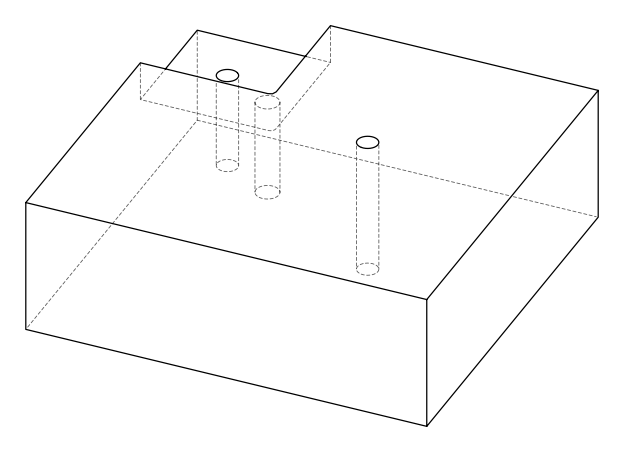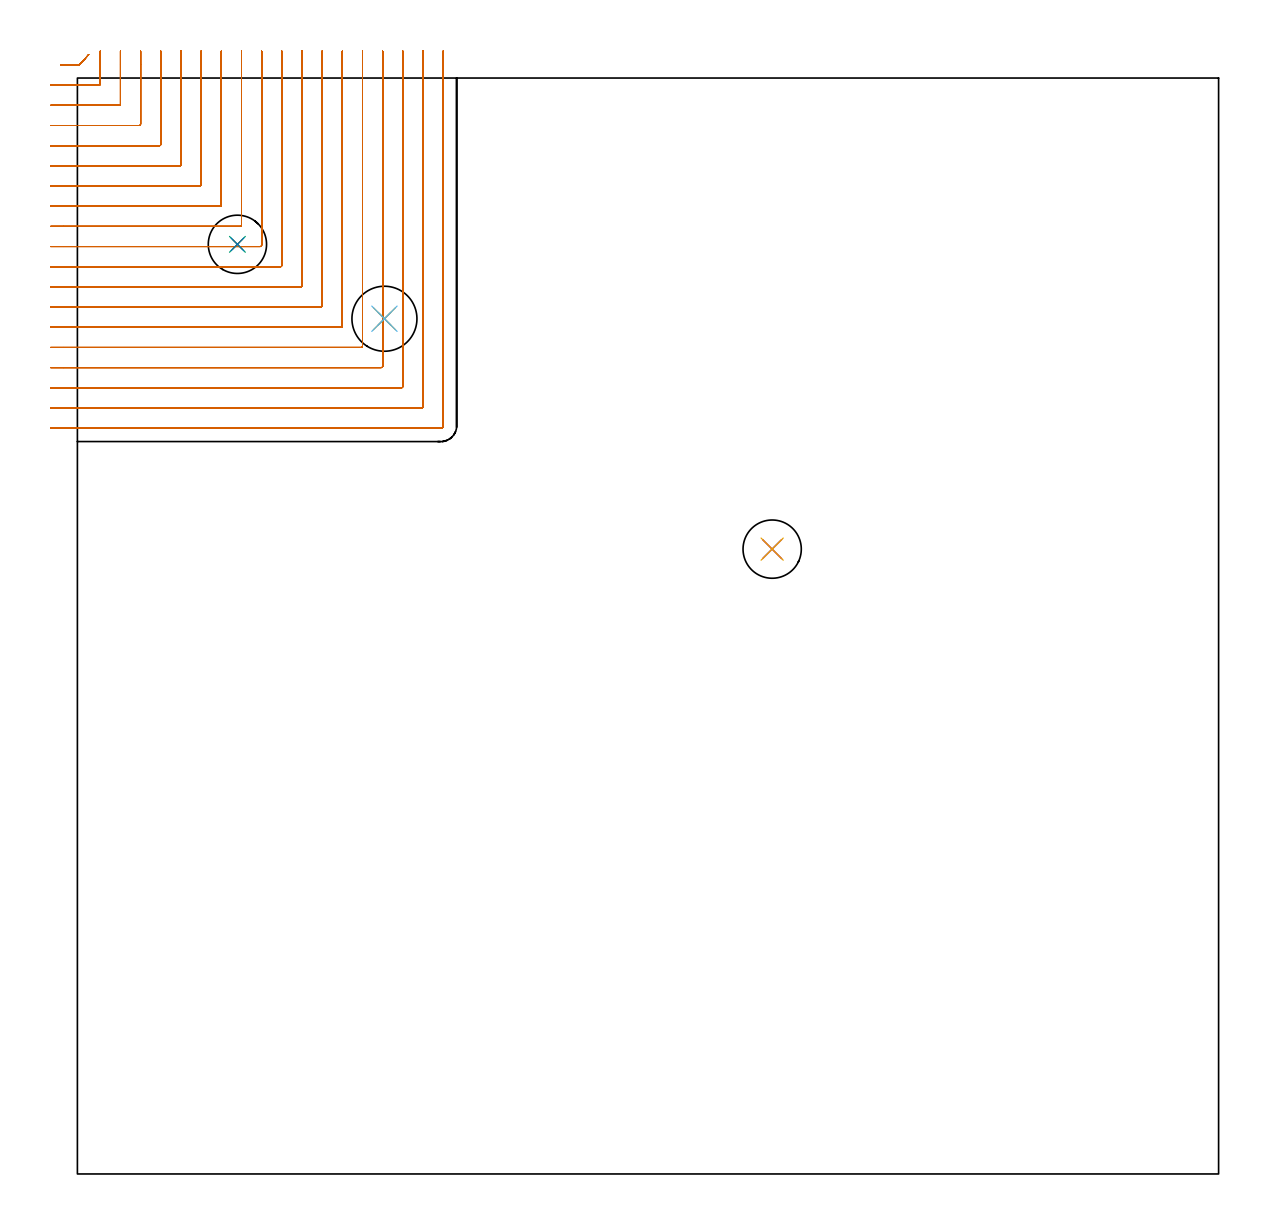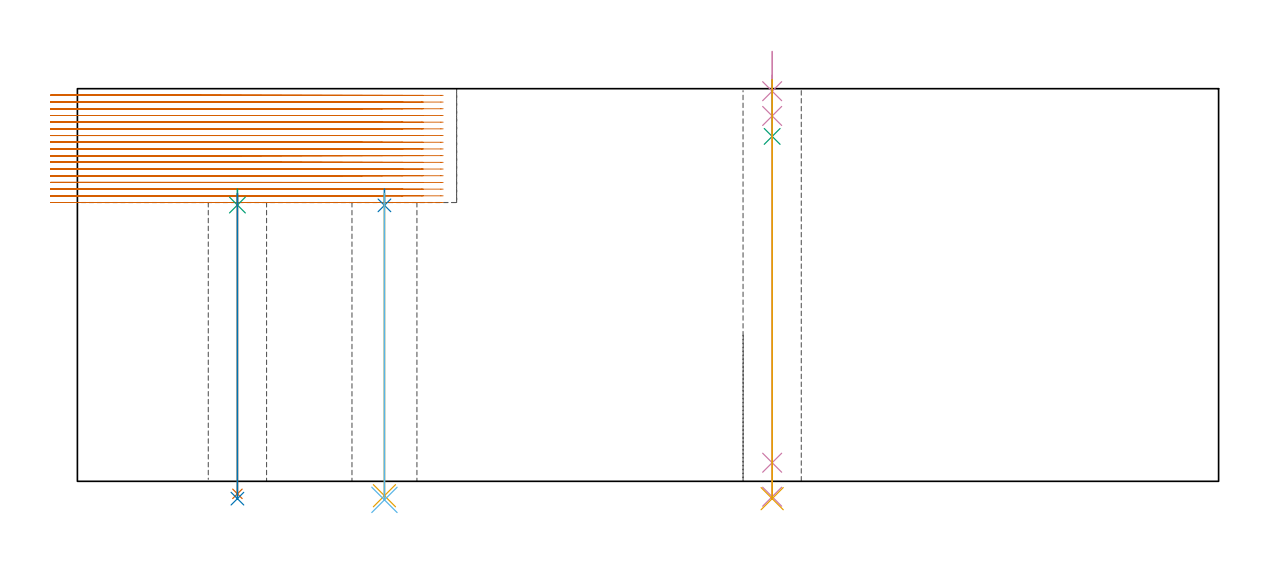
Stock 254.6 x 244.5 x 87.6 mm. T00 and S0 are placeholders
(PLAN: 11 operations, 8 tool changes, 68.1 min)
(1 MILL_CORNER_NOTCH_RECTANGULAR | CORNER_NOTCH_RECTANGULAR | NXT0201_008 | Follow Part, ap 1.5, ae 75% | 65.97 min | 174218 mm3)
(2 SPOT_DRILL | STEP1HOLE | NXT0321_9005460120000 | 0.04 min | 4 mm3)
(3 SPOT_DRILL_1 | STEP1HOLE_1 | NXT0321_9005460120000 | 0.03 min | 4 mm3)
(4 SPOT_DRILL_2 | STEP1HOLE_2 | NXT0321_9005460120000 | 0.03 min | 1 mm3)
(5 DRILL_THROUGH_HOLE_INTO_CENTER | STEP1HOLE | NXT0301_065 | 0.28 min | 4299 mm3)
(6 DRILL_TO_ENLARGE_THROUGH_HOLE | STEP1HOLE | NXT0301_106 | 0.28 min | 5956 mm3)
(7 DRILL_THROUGH_HOLE_INTO_CENTER_1 | STEP1HOLE_1 | NXT0301_042 | 0.27 min | 2451 mm3)
(8 DRILL_TO_ENLARGE_THROUGH_HOLE_1 | STEP1HOLE_1 | NXT0301_101 | 0.28 min | 5794 mm3)
(9 DRILL_BLIND_HOLE_INTO_CENTER | STEP1HOLE_2 | NXT0301_042 | 0.05 min | 386 mm3)
(10 GUN_DRILL_THROUGH_HOLE | STEP1HOLE_2 | UGT0307_005 | 0.49 min | 4339 mm3)
(11 DRILL_TO_ENLARGE_THROUGH_HOLE_2 | STEP1HOLE_2 | NXT0301_101 | 0.38 min | 6886 mm3)
(TOOL NXT0201_008 | ENDMILL 6mm [2P460-0600-NA 1630] | D6 FL26 Z6)
(TOOL NXT0321_9005460120000 | NC Spot Drill, 142deg, 12mm, Carbide, Uncoated | D12 PA142 FL30 Z2)
(TOOL NXT0301_065 | Carbide Drill 9.4mm [860.1-0940-075A1-MM 2214] | D9.4 PA140 FL98 Z2)
(TOOL NXT0301_106 | Carbide Drill 14.5mm [860.1-1450-073A1-MM 2214] | D14.5 PA140 FL83 Z2)
(TOOL NXT0301_042 | Carbide Drill 7.1mm [860.1-0710-057A1-MM 2214] | D7.1 PA140 FL85 Z2)
(TOOL NXT0301_101 | Carbide Drill 13mm [860.1-1300-104A1-MM 2214] | D13 PA140 FL123 Z2)
(TOOL UGT0307_005 | Gun Drill 8.3 mm | D8.3 PA130 FL24 Z1)
(OP 1 MILL_CORNER_NOTCH_RECTANGULAR)
G17 G21 G94 G90
T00 M6
G54
G17 G0 G90 X-3.768 Y247.4 S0 M3
G43 Z97.6 H1
Z86.106
G94 G1 X-0.768 F250.
X0.305
G3 X0.524 Y247.5 R0.3
G1 X2.524 Y249.736
G0 Z97.6
X-6. Y242.9
Z86.106
G1 X-3.
X4.805 F500.
G3 X5.1 Y243.195 R0.3
G1 Y247.5
Y250.5 F250.
G0 Z97.6
X-6. Y238.4
Z86.106
G1 X-3.
X9.305 F500.
G3 X9.6 Y238.695 R0.3
G1 Y247.5
Y250.5 F250.
G0 Z97.6
X-6. Y233.9
Z86.106
G1 X-3.
X13.804 F500.
G3 X14.1 Y234.196 R0.3
G1 Y247.5
Y250.5 F250.
G0 Z97.6
X-6. Y229.4
Z86.106
G1 X-3.
X18.304 F500.
G3 X18.6 Y229.696 R0.3
G1 Y247.5
Y250.5 F250.
G0 Z97.6
X-6. Y224.9
Z86.106
G1 X-3.
X22.804 F500.
G3 X23.1 Y225.196 R0.3
G1 Y247.5
Y250.5 F250.
G0 Z97.6
X-6. Y220.4
Z86.106
G1 X-3.
X27.304 F500.
G3 X27.6 Y220.696 R0.3
G1 Y247.5
Y250.5 F250.
G0 Z97.6
X-6. Y215.9
Z86.106
G1 X-3.
X31.804 F500.
G3 X32.1 Y216.196 R0.3
G1 Y247.5
Y250.5 F250.
G0 Z97.6
X-6. Y211.4
Z86.106
G1 X-3.
X36.303 F500.
G3 X36.6 Y211.697 R0.3
G1 Y247.5
Y250.5 F250.
G0 Z97.6
X-6. Y206.9
Z86.106
G1 X-3.
X40.803 F500.
G3 X41.1 Y207.197 R0.3
G1 Y247.5
Y250.5 F250.
G0 Z97.6
X-6. Y202.4
Z86.106
G1 X-3.
X45.303 F500.
G3 X45.6 Y202.697 R0.3
G1 Y247.5
Y250.5 F250.
G0 Z97.6
X-6. Y197.9
Z86.106
G1 X-3.
X49.803 F500.
G3 X50.1 Y198.197 R0.3
G1 Y247.5
Y250.5 F250.
G0 Z97.6
X-6. Y193.4
Z86.106
G1 X-3.
X54.303 F500.
G3 X54.6 Y193.697 R0.3
G1 Y247.5
Y250.5 F250.
G0 Z97.6
X-6. Y188.9
Z86.106
G1 X-3.
X58.803 F500.
G3 X59.1 Y189.197 R0.3
G1 Y247.5
Y250.5 F250.
G0 Z97.6
X-6. Y184.4
Z86.106
G1 X-3.
X63.302 F500.
G3 X63.6 Y184.698 R0.3
G1 Y247.5
Y250.5 F250.
G0 Z97.6
X-6. Y179.9
Z86.106
G1 X-3.
X67.802 F500.
G3 X68.1 Y180.198 R0.3
G1 Y247.5
Y250.5 F250.
G0 Z97.6
X-6. Y175.4
Z86.106
G1 X-3.
X72.302 F500.
G3 X72.6 Y175.698 R0.3
G1 Y247.5
Y250.5 F250.
G0 Z97.6
X-6. Y170.9
Z86.106
G1 X-3.
X76.802 F500.
G3 X77.1 Y171.198 R0.3
G1 Y247.5
Y250.5 F250.
G0 Z97.6
X-6. Y166.4
Z86.106
G1 X-3.
X81.1 F500.
G3 X81.6 Y166.9 R0.5
G1 Y247.5
Y250.5 F250.
G0 Z97.6
X-3.768 Y247.4
Z84.612
G1 X-0.768
X0.305
G3 X0.524 Y247.5 R0.3
G1 X2.524 Y249.736
G0 Z97.6
X-6. Y242.9
Z84.612
G1 X-3.
X4.805 F500.
G3 X5.1 Y243.195 R0.3
G1 Y247.5
Y250.5 F250.
G0 Z97.6
X-6. Y238.4
Z84.612
G1 X-3.
X9.305 F500.
G3 X9.6 Y238.695 R0.3
G1 Y247.5
Y250.5 F250.
G0 Z97.6
X-6. Y233.9
Z84.612
G1 X-3.
X13.804 F500.
G3 X14.1 Y234.196 R0.3
G1 Y247.5
Y250.5 F250.
G0 Z97.6
X-6. Y229.4
Z84.612
G1 X-3.
X18.304 F500.
G3 X18.6 Y229.696 R0.3
G1 Y247.5
Y250.5 F250.
G0 Z97.6
X-6. Y224.9
Z84.612
G1 X-3.
X22.804 F500.
G3 X23.1 Y225.196 R0.3
G1 Y247.5
Y250.5 F250.
G0 Z97.6
X-6. Y220.4
Z84.612
G1 X-3.
X27.304 F500.
G3 X27.6 Y220.696 R0.3
G1 Y247.5
Y250.5 F250.
G0 Z97.6
X-6. Y215.9
Z84.612
G1 X-3.
X31.804 F500.
G3 X32.1 Y216.196 R0.3
G1 Y247.5
Y250.5 F250.
G0 Z97.6
X-6. Y211.4
Z84.612
G1 X-3.
X36.303 F500.
G3 X36.6 Y211.697 R0.3
G1 Y247.5
Y250.5 F250.
G0 Z97.6
X-6. Y206.9
Z84.612
G1 X-3.
X40.803 F500.
G3 X41.1 Y207.197 R0.3
G1 Y247.5
Y250.5 F250.
G0 Z97.6
X-6. Y202.4
Z84.612
G1 X-3.
X45.303 F500.
G3 X45.6 Y202.697 R0.3
G1 Y247.5
Y250.5 F250.
G0 Z97.6
X-6. Y197.9
Z84.612
G1 X-3.
X49.803 F500.
G3 X50.1 Y198.197 R0.3
G1 Y247.5
Y250.5 F250.
G0 Z97.6
X-6. Y193.4
Z84.612
G1 X-3.
X54.303 F500.
G3 X54.6 Y193.697 R0.3
G1 Y247.5
Y250.5 F250.
G0 Z97.6
X-6. Y188.9
Z84.612
G1 X-3.
X58.803 F500.
G3 X59.1 Y189.197 R0.3
G1 Y247.5
Y250.5 F250.
G0 Z97.6
X-6. Y184.4
Z84.612
G1 X-3.
X63.302 F500.
G3 X63.6 Y184.698 R0.3
G1 Y247.5
Y250.5 F250.
G0 Z97.6
X-6. Y179.9
Z84.612
G1 X-3.
X67.802 F500.
G3 X68.1 Y180.198 R0.3
G1 Y247.5
Y250.5 F250.
G0 Z97.6
X-6. Y175.4
Z84.612
G1 X-3.
X72.302 F500.
G3 X72.6 Y175.698 R0.3
G1 Y247.5
Y250.5 F250.
G0 Z97.6
X-6. Y170.9
Z84.612
G1 X-3.
X76.802 F500.
G3 X77.1 Y171.198 R0.3
G1 Y247.5
Y250.5 F250.
G0 Z97.6
X-6. Y166.4
Z84.612
G1 X-3.
X81.1 F500.
G3 X81.6 Y166.9 R0.5
G1 Y247.5
Y250.5 F250.
G0 Z97.6
X-3.768 Y247.4
Z83.118
G1 X-0.768
X0.305
G3 X0.524 Y247.5 R0.3
G1 X2.524 Y249.736
G0 Z97.6
X-6. Y242.9
Z83.118
G1 X-3.
X4.805 F500.
G3 X5.1 Y243.195 R0.3
G1 Y247.5
Y250.5 F250.
G0 Z97.6
X-6. Y238.4
Z83.118
G1 X-3.
X9.305 F500.
G3 X9.6 Y238.695 R0.3
G1 Y247.5
Y250.5 F250.
G0 Z97.6
X-6. Y233.9
Z83.118
G1 X-3.
X13.804 F500.
G3 X14.1 Y234.196 R0.3
G1 Y247.5
Y250.5 F250.
G0 Z97.6
X-6. Y229.4
Z83.118
G1 X-3.
X18.304 F500.
G3 X18.6 Y229.696 R0.3
G1 Y247.5
Y250.5 F250.
G0 Z97.6
X-6. Y224.9
Z83.118
G1 X-3.
X22.804 F500.
G3 X23.1 Y225.196 R0.3
G1 Y247.5
Y250.5 F250.
G0 Z97.6
X-6. Y220.4
Z83.118
G1 X-3.
X27.304 F500.
G3 X27.6 Y220.696 R0.3
G1 Y247.5
Y250.5 F250.
G0 Z97.6
X-6. Y215.9
Z83.118
G1 X-3.
X31.804 F500.
G3 X32.1 Y216.196 R0.3
G1 Y247.5
Y250.5 F250.
G0 Z97.6
X-6. Y211.4
Z83.118
G1 X-3.
X36.303 F500.
G3 X36.6 Y211.697 R0.3
G1 Y247.5
Y250.5 F250.
G0 Z97.6
X-6. Y206.9
Z83.118
G1 X-3.
X40.803 F500.
G3 X41.1 Y207.197 R0.3
G1 Y247.5
Y250.5 F250.
G0 Z97.6
X-6. Y202.4
Z83.118
G1 X-3.
X45.303 F500.
G3 X45.6 Y202.697 R0.3
G1 Y247.5
Y250.5 F250.
G0 Z97.6
X-6. Y197.9
Z83.118
G1 X-3.
X49.803 F500.
G3 X50.1 Y198.197 R0.3
G1 Y247.5
Y250.5 F250.
G0 Z97.6
X-6. Y193.4
Z83.118
G1 X-3.
X54.303 F500.
G3 X54.6 Y193.697 R0.3
G1 Y247.5
Y250.5 F250.
G0 Z97.6
X-6. Y188.9
Z83.118
G1 X-3.
X58.803 F500.
G3 X59.1 Y189.197 R0.3
G1 Y247.5
Y250.5 F250.
G0 Z97.6
X-6. Y184.4
Z83.118
G1 X-3.
X63.302 F500.
G3 X63.6 Y184.698 R0.3
G1 Y247.5
Y250.5 F250.
G0 Z97.6
X-6. Y179.9
Z83.118
G1 X-3.
X67.802 F500.
G3 X68.1 Y180.198 R0.3
G1 Y247.5
Y250.5 F250.
G0 Z97.6
X-6. Y175.4
Z83.118
G1 X-3.
X72.302 F500.
G3 X72.6 Y175.698 R0.3
G1 Y247.5
Y250.5 F250.
G0 Z97.6
X-6. Y170.9
Z83.118
G1 X-3.
X76.802 F500.
G3 X77.1 Y171.198 R0.3
G1 Y247.5
Y250.5 F250.
G0 Z97.6
X-6. Y166.4
Z83.118
G1 X-3.
X81.1 F500.
G3 X81.6 Y166.9 R0.5
G1 Y247.5
Y250.5 F250.
G0 Z97.6
X-3.768 Y247.4
Z81.623
G1 X-0.768
X0.305
G3 X0.524 Y247.5 R0.3
G1 X2.524 Y249.736
G0 Z97.6
X-6. Y242.9
Z81.623
G1 X-3.
X4.805 F500.
G3 X5.1 Y243.195 R0.3
G1 Y247.5
Y250.5 F250.
G0 Z97.6
X-6. Y238.4
Z81.623
G1 X-3.
X9.305 F500.
G3 X9.6 Y238.695 R0.3
G1 Y247.5
Y250.5 F250.
G0 Z97.6
X-6. Y233.9
Z81.623
G1 X-3.
X13.804 F500.
G3 X14.1 Y234.196 R0.3
G1 Y247.5
Y250.5 F250.
G0 Z97.6
X-6. Y229.4
Z81.623
G1 X-3.
X18.304 F500.
G3 X18.6 Y229.696 R0.3
G1 Y247.5
Y250.5 F250.
G0 Z97.6
X-6. Y224.9
Z81.623
G1 X-3.
X22.804 F500.
G3 X23.1 Y225.196 R0.3
G1 Y247.5
Y250.5 F250.
G0 Z97.6
X-6. Y220.4
Z81.623
G1 X-3.
X27.304 F500.
G3 X27.6 Y220.696 R0.3
G1 Y247.5
Y250.5 F250.
G0 Z97.6
X-6. Y215.9
Z81.623
G1 X-3.
X31.804 F500.
G3 X32.1 Y216.196 R0.3
G1 Y247.5
Y250.5 F250.
G0 Z97.6
X-6. Y211.4
Z81.623
G1 X-3.
X36.303 F500.
G3 X36.6 Y211.697 R0.3
G1 Y247.5
Y250.5 F250.
G0 Z97.6
X-6. Y206.9
Z81.623
G1 X-3.
X40.803 F500.
G3 X41.1 Y207.197 R0.3
G1 Y247.5
Y250.5 F250.
G0 Z97.6
X-6. Y202.4
Z81.623
G1 X-3.
X45.303 F500.
G3 X45.6 Y202.697 R0.3
G1 Y247.5
Y250.5 F250.
G0 Z97.6
X-6. Y197.9
Z81.623
G1 X-3.
X49.803 F500.
G3 X50.1 Y198.197 R0.3
G1 Y247.5
Y250.5 F250.
G0 Z97.6
X-6. Y193.4
Z81.623
G1 X-3.
X54.303 F500.
G3 X54.6 Y193.697 R0.3
G1 Y247.5
Y250.5 F250.
G0 Z97.6
X-6. Y188.9
Z81.623
G1 X-3.
X58.803 F500.
G3 X59.1 Y189.197 R0.3
G1 Y247.5
Y250.5 F250.
G0 Z97.6
X-6. Y184.4
Z81.623
G1 X-3.
X63.302 F500.
G3 X63.6 Y184.698 R0.3
G1 Y247.5
Y250.5 F250.
G0 Z97.6
X-6. Y179.9
Z81.623
G1 X-3.
X67.802 F500.
G3 X68.1 Y180.198 R0.3
G1 Y247.5
Y250.5 F250.
G0 Z97.6
X-6. Y175.4
Z81.623
G1 X-3.
X72.302 F500.
G3 X72.6 Y175.698 R0.3
G1 Y247.5
Y250.5 F250.
G0 Z97.6
X-6. Y170.9
Z81.623
G1 X-3.
X76.802 F500.
G3 X77.1 Y171.198 R0.3
G1 Y247.5
Y250.5 F250.
G0 Z97.6
X-6. Y166.4
Z81.623
G1 X-3.
X81.1 F500.
G3 X81.6 Y166.9 R0.5
G1 Y247.5
Y250.5 F250.
G0 Z97.6
X-3.768 Y247.4
Z80.129
G1 X-0.768
X0.305
G3 X0.524 Y247.5 R0.3
G1 X2.524 Y249.736
G0 Z97.6
X-6. Y242.9
Z80.129
G1 X-3.
X4.805 F500.
G3 X5.1 Y243.195 R0.3
G1 Y247.5
Y250.5 F250.
G0 Z97.6
X-6. Y238.4
Z80.129
G1 X-3.
X9.305 F500.
G3 X9.6 Y238.695 R0.3
G1 Y247.5
Y250.5 F250.
G0 Z97.6
X-6. Y233.9
Z80.129
G1 X-3.
X13.804 F500.
G3 X14.1 Y234.196 R0.3
G1 Y247.5
Y250.5 F250.
G0 Z97.6
X-6. Y229.4
Z80.129
G1 X-3.
X18.304 F500.
G3 X18.6 Y229.696 R0.3
G1 Y247.5
Y250.5 F250.
G0 Z97.6
X-6. Y224.9
Z80.129
G1 X-3.
X22.804 F500.
G3 X23.1 Y225.196 R0.3
G1 Y247.5
Y250.5 F250.
G0 Z97.6
X-6. Y220.4
Z80.129
G1 X-3.
X27.304 F500.
G3 X27.6 Y220.696 R0.3
G1 Y247.5
Y250.5 F250.
G0 Z97.6
X-6. Y215.9
Z80.129
G1 X-3.
X31.804 F500.
G3 X32.1 Y216.196 R0.3
G1 Y247.5
Y250.5 F250.
G0 Z97.6
X-6. Y211.4
Z80.129
G1 X-3.
X36.303 F500.
G3 X36.6 Y211.697 R0.3
G1 Y247.5
Y250.5 F250.
G0 Z97.6
X-6. Y206.9
Z80.129
G1 X-3.
X40.803 F500.
G3 X41.1 Y207.197 R0.3
G1 Y247.5
Y250.5 F250.
G0 Z97.6
X-6. Y202.4
Z80.129
G1 X-3.
X45.303 F500.
G3 X45.6 Y202.697 R0.3
G1 Y247.5
Y250.5 F250.
G0 Z97.6
X-6. Y197.9
Z80.129
G1 X-3.
X49.803 F500.
G3 X50.1 Y198.197 R0.3
G1 Y247.5
Y250.5 F250.
G0 Z97.6
X-6. Y193.4
Z80.129
G1 X-3.
X54.303 F500.
G3 X54.6 Y193.697 R0.3
G1 Y247.5
Y250.5 F250.
G0 Z97.6
X-6. Y188.9
Z80.129
G1 X-3.
X58.803 F500.
G3 X59.1 Y189.197 R0.3
G1 Y247.5
Y250.5 F250.
G0 Z97.6
X-6. Y184.4
Z80.129
G1 X-3.
X63.302 F500.
G3 X63.6 Y184.698 R0.3
G1 Y247.5
Y250.5 F250.
G0 Z97.6
X-6. Y179.9
Z80.129
G1 X-3.
X67.802 F500.
G3 X68.1 Y180.198 R0.3
G1 Y247.5
Y250.5 F250.
G0 Z97.6
X-6. Y175.4
Z80.129
G1 X-3.
X72.302 F500.
G3 X72.6 Y175.698 R0.3
G1 Y247.5
Y250.5 F250.
G0 Z97.6
X-6. Y170.9
Z80.129
G1 X-3.
X76.802 F500.
G3 X77.1 Y171.198 R0.3
G1 Y247.5
Y250.5 F250.
G0 Z97.6
X-6. Y166.4
Z80.129
G1 X-3.
X81.1 F500.
G3 X81.6 Y166.9 R0.5
G1 Y247.5
Y250.5 F250.
G0 Z97.6
X-3.768 Y247.4
Z78.635
G1 X-0.768
X0.305
G3 X0.524 Y247.5 R0.3
G1 X2.524 Y249.736
G0 Z97.6
X-6. Y242.9
Z78.635
G1 X-3.
X4.805 F500.
G3 X5.1 Y243.195 R0.3
G1 Y247.5
Y250.5 F250.
G0 Z97.6
X-6. Y238.4
Z78.635
G1 X-3.
X9.305 F500.
G3 X9.6 Y238.695 R0.3
G1 Y247.5
Y250.5 F250.
G0 Z97.6
X-6. Y233.9
Z78.635
G1 X-3.
X13.804 F500.
G3 X14.1 Y234.196 R0.3
G1 Y247.5
Y250.5 F250.
G0 Z97.6
X-6. Y229.4
Z78.635
G1 X-3.
X18.304 F500.
G3 X18.6 Y229.696 R0.3
G1 Y247.5
Y250.5 F250.
G0 Z97.6
X-6. Y224.9
Z78.635
G1 X-3.
X22.804 F500.
G3 X23.1 Y225.196 R0.3
G1 Y247.5
Y250.5 F250.
G0 Z97.6
X-6. Y220.4
Z78.635
G1 X-3.
X27.304 F500.
G3 X27.6 Y220.696 R0.3
G1 Y247.5
Y250.5 F250.
G0 Z97.6
X-6. Y215.9
Z78.635
G1 X-3.
X31.804 F500.
G3 X32.1 Y216.196 R0.3
G1 Y247.5
Y250.5 F250.
G0 Z97.6
X-6. Y211.4
Z78.635
G1 X-3.
X36.303 F500.
G3 X36.6 Y211.697 R0.3
G1 Y247.5
Y250.5 F250.
G0 Z97.6
X-6. Y206.9
Z78.635
G1 X-3.
X40.803 F500.
G3 X41.1 Y207.197 R0.3
G1 Y247.5
Y250.5 F250.
G0 Z97.6
X-6. Y202.4
Z78.635
G1 X-3.
X45.303 F500.
G3 X45.6 Y202.697 R0.3
G1 Y247.5
Y250.5 F250.
G0 Z97.6
X-6. Y197.9
Z78.635
G1 X-3.
X49.803 F500.
G3 X50.1 Y198.197 R0.3
G1 Y247.5
Y250.5 F250.
G0 Z97.6
X-6. Y193.4
Z78.635
G1 X-3.
X54.303 F500.
G3 X54.6 Y193.697 R0.3
G1 Y247.5
Y250.5 F250.
G0 Z97.6
X-6. Y188.9
Z78.635
G1 X-3.
X58.803 F500.
G3 X59.1 Y189.197 R0.3
G1 Y247.5
Y250.5 F250.
G0 Z97.6
X-6. Y184.4
Z78.635
G1 X-3.
X63.302 F500.
G3 X63.6 Y184.698 R0.3
G1 Y247.5
Y250.5 F250.
G0 Z97.6
X-6. Y179.9
Z78.635
G1 X-3.
X67.802 F500.
G3 X68.1 Y180.198 R0.3
G1 Y247.5
Y250.5 F250.
G0 Z97.6
X-6. Y175.4
Z78.635
G1 X-3.
X72.302 F500.
G3 X72.6 Y175.698 R0.3
G1 Y247.5
Y250.5 F250.
G0 Z97.6
X-6. Y170.9
Z78.635
G1 X-3.
X76.802 F500.
G3 X77.1 Y171.198 R0.3
G1 Y247.5
Y250.5 F250.
G0 Z97.6
X-6. Y166.4
Z78.635
G1 X-3.
X81.1 F500.
G3 X81.6 Y166.9 R0.5
G1 Y247.5
Y250.5 F250.
G0 Z97.6
X-3.768 Y247.4
Z77.141
G1 X-0.768
X0.305
G3 X0.524 Y247.5 R0.3
G1 X2.524 Y249.736
G0 Z97.6
X-6. Y242.9
Z77.141
G1 X-3.
X4.805 F500.
G3 X5.1 Y243.195 R0.3
G1 Y247.5
Y250.5 F250.
G0 Z97.6
X-6. Y238.4
Z77.141
G1 X-3.
X9.305 F500.
G3 X9.6 Y238.695 R0.3
G1 Y247.5
Y250.5 F250.
G0 Z97.6
X-6. Y233.9
Z77.141
G1 X-3.
X13.804 F500.
G3 X14.1 Y234.196 R0.3
G1 Y247.5
Y250.5 F250.
G0 Z97.6
X-6. Y229.4
Z77.141
G1 X-3.
X18.304 F500.
G3 X18.6 Y229.696 R0.3
G1 Y247.5
Y250.5 F250.
G0 Z97.6
X-6. Y224.9
Z77.141
G1 X-3.
X22.804 F500.
G3 X23.1 Y225.196 R0.3
G1 Y247.5
Y250.5 F250.
G0 Z97.6
X-6. Y220.4
Z77.141
G1 X-3.
X27.304 F500.
G3 X27.6 Y220.696 R0.3
G1 Y247.5
Y250.5 F250.
G0 Z97.6
X-6. Y215.9
Z77.141
G1 X-3.
X31.804 F500.
G3 X32.1 Y216.196 R0.3
G1 Y247.5
Y250.5 F250.
G0 Z97.6
X-6. Y211.4
Z77.141
G1 X-3.
X36.303 F500.
G3 X36.6 Y211.697 R0.3
G1 Y247.5
Y250.5 F250.
G0 Z97.6
X-6. Y206.9
Z77.141
G1 X-3.
X40.803 F500.
G3 X41.1 Y207.197 R0.3
G1 Y247.5
Y250.5 F250.
G0 Z97.6
X-6. Y202.4
Z77.141
G1 X-3.
X45.303 F500.
G3 X45.6 Y202.697 R0.3
G1 Y247.5
Y250.5 F250.
G0 Z97.6
X-6. Y197.9
Z77.141
G1 X-3.
X49.803 F500.
G3 X50.1 Y198.197 R0.3
G1 Y247.5
Y250.5 F250.
G0 Z97.6
X-6. Y193.4
Z77.141
G1 X-3.
X54.303 F500.
G3 X54.6 Y193.697 R0.3
G1 Y247.5
Y250.5 F250.
G0 Z97.6
X-6. Y188.9
Z77.141
G1 X-3.
X58.803 F500.
G3 X59.1 Y189.197 R0.3
G1 Y247.5
Y250.5 F250.
G0 Z97.6
X-6. Y184.4
Z77.141
G1 X-3.
X63.302 F500.
G3 X63.6 Y184.698 R0.3
G1 Y247.5
Y250.5 F250.
G0 Z97.6
X-6. Y179.9
Z77.141
G1 X-3.
X67.802 F500.
G3 X68.1 Y180.198 R0.3
G1 Y247.5
Y250.5 F250.
G0 Z97.6
X-6. Y175.4
Z77.141
G1 X-3.
X72.302 F500.
G3 X72.6 Y175.698 R0.3
G1 Y247.5
Y250.5 F250.
G0 Z97.6
X-6. Y170.9
Z77.141
G1 X-3.
X76.802 F500.
G3 X77.1 Y171.198 R0.3
G1 Y247.5
Y250.5 F250.
G0 Z97.6
X-6. Y166.4
Z77.141
G1 X-3.
X81.1 F500.
G3 X81.6 Y166.9 R0.5
G1 Y247.5
Y250.5 F250.
G0 Z97.6
X-3.768 Y247.4
Z75.647
G1 X-0.768
X0.305
G3 X0.524 Y247.5 R0.3
G1 X2.524 Y249.736
G0 Z97.6
X-6. Y242.9
Z75.647
G1 X-3.
X4.805 F500.
G3 X5.1 Y243.195 R0.3
G1 Y247.5
Y250.5 F250.
G0 Z97.6
X-6. Y238.4
Z75.647
G1 X-3.
X9.305 F500.
G3 X9.6 Y238.695 R0.3
G1 Y247.5
Y250.5 F250.
G0 Z97.6
X-6. Y233.9
Z75.647
G1 X-3.
X13.804 F500.
G3 X14.1 Y234.196 R0.3
G1 Y247.5
Y250.5 F250.
G0 Z97.6
X-6. Y229.4
Z75.647
G1 X-3.
X18.304 F500.
G3 X18.6 Y229.696 R0.3
G1 Y247.5
Y250.5 F250.
G0 Z97.6
X-6. Y224.9
Z75.647
G1 X-3.
X22.804 F500.
G3 X23.1 Y225.196 R0.3
G1 Y247.5
Y250.5 F250.
G0 Z97.6
X-6. Y220.4
Z75.647
G1 X-3.
X27.304 F500.
G3 X27.6 Y220.696 R0.3
G1 Y247.5
Y250.5 F250.
G0 Z97.6
X-6. Y215.9
Z75.647
G1 X-3.
X31.804 F500.
G3 X32.1 Y216.196 R0.3
G1 Y247.5
Y250.5 F250.
G0 Z97.6
X-6. Y211.4
Z75.647
G1 X-3.
X36.303 F500.
G3 X36.6 Y211.697 R0.3
G1 Y247.5
Y250.5 F250.
G0 Z97.6
X-6. Y206.9
Z75.647
G1 X-3.
X40.803 F500.
G3 X41.1 Y207.197 R0.3
G1 Y247.5
Y250.5 F250.
G0 Z97.6
X-6. Y202.4
Z75.647
G1 X-3.
X45.303 F500.
G3 X45.6 Y202.697 R0.3
G1 Y247.5
Y250.5 F250.
G0 Z97.6
X-6. Y197.9
Z75.647
G1 X-3.
X49.803 F500.
G3 X50.1 Y198.197 R0.3
G1 Y247.5
Y250.5 F250.
G0 Z97.6
X-6. Y193.4
Z75.647
G1 X-3.
X54.303 F500.
G3 X54.6 Y193.697 R0.3
G1 Y247.5
Y250.5 F250.
G0 Z97.6
X-6. Y188.9
Z75.647
G1 X-3.
X58.803 F500.
G3 X59.1 Y189.197 R0.3
G1 Y247.5
Y250.5 F250.
G0 Z97.6
X-6. Y184.4
Z75.647
G1 X-3.
X63.302 F500.
G3 X63.6 Y184.698 R0.3
G1 Y247.5
Y250.5 F250.
G0 Z97.6
X-6. Y179.9
Z75.647
G1 X-3.
X67.802 F500.
G3 X68.1 Y180.198 R0.3
G1 Y247.5
Y250.5 F250.
G0 Z97.6
X-6. Y175.4
Z75.647
G1 X-3.
X72.302 F500.
G3 X72.6 Y175.698 R0.3
G1 Y247.5
Y250.5 F250.
G0 Z97.6
X-6. Y170.9
Z75.647
G1 X-3.
X76.802 F500.
G3 X77.1 Y171.198 R0.3
G1 Y247.5
Y250.5 F250.
G0 Z97.6
X-6. Y166.4
Z75.647
G1 X-3.
X81.1 F500.
G3 X81.6 Y166.9 R0.5
G1 Y247.5
Y250.5 F250.
G0 Z97.6
X-3.768 Y247.4
Z74.153
G1 X-0.768
X0.305
G3 X0.524 Y247.5 R0.3
G1 X2.524 Y249.736
G0 Z97.6
X-6. Y242.9
Z74.153
G1 X-3.
X4.805 F500.
G3 X5.1 Y243.195 R0.3
G1 Y247.5
Y250.5 F250.
G0 Z97.6
X-6. Y238.4
Z74.153
G1 X-3.
X9.305 F500.
G3 X9.6 Y238.695 R0.3
G1 Y247.5
Y250.5 F250.
G0 Z97.6
X-6. Y233.9
Z74.153
G1 X-3.
X13.804 F500.
G3 X14.1 Y234.196 R0.3
G1 Y247.5
Y250.5 F250.
G0 Z97.6
X-6. Y229.4
Z74.153
G1 X-3.
X18.304 F500.
G3 X18.6 Y229.696 R0.3
G1 Y247.5
Y250.5 F250.
G0 Z97.6
X-6. Y224.9
Z74.153
G1 X-3.
X22.804 F500.
G3 X23.1 Y225.196 R0.3
G1 Y247.5
Y250.5 F250.
G0 Z97.6
X-6. Y220.4
Z74.153
G1 X-3.
X27.304 F500.
G3 X27.6 Y220.696 R0.3
G1 Y247.5
Y250.5 F250.
G0 Z97.6
X-6. Y215.9
Z74.153
G1 X-3.
X31.804 F500.
G3 X32.1 Y216.196 R0.3
G1 Y247.5
Y250.5 F250.
G0 Z97.6
X-6. Y211.4
Z74.153
G1 X-3.
X36.303 F500.
G3 X36.6 Y211.697 R0.3
G1 Y247.5
Y250.5 F250.
G0 Z97.6
X-6. Y206.9
Z74.153
G1 X-3.
X40.803 F500.
G3 X41.1 Y207.197 R0.3
G1 Y247.5
Y250.5 F250.
G0 Z97.6
X-6. Y202.4
Z74.153
G1 X-3.
X45.303 F500.
G3 X45.6 Y202.697 R0.3
G1 Y247.5
Y250.5 F250.
G0 Z97.6
X-6. Y197.9
Z74.153
G1 X-3.
X49.803 F500.
G3 X50.1 Y198.197 R0.3
G1 Y247.5
Y250.5 F250.
G0 Z97.6
X-6. Y193.4
Z74.153
G1 X-3.
X54.303 F500.
G3 X54.6 Y193.697 R0.3
G1 Y247.5
Y250.5 F250.
G0 Z97.6
X-6. Y188.9
Z74.153
G1 X-3.
X58.803 F500.
G3 X59.1 Y189.197 R0.3
G1 Y247.5
Y250.5 F250.
G0 Z97.6
X-6. Y184.4
Z74.153
G1 X-3.
X63.302 F500.
G3 X63.6 Y184.698 R0.3
G1 Y247.5
Y250.5 F250.
G0 Z97.6
X-6. Y179.9
Z74.153
G1 X-3.
X67.802 F500.
G3 X68.1 Y180.198 R0.3
G1 Y247.5
Y250.5 F250.
G0 Z97.6
X-6. Y175.4
Z74.153
G1 X-3.
X72.302 F500.
G3 X72.6 Y175.698 R0.3
G1 Y247.5
Y250.5 F250.
G0 Z97.6
X-6. Y170.9
Z74.153
G1 X-3.
X76.802 F500.
G3 X77.1 Y171.198 R0.3
G1 Y247.5
Y250.5 F250.
G0 Z97.6
X-6. Y166.4
Z74.153
G1 X-3.
X81.1 F500.
G3 X81.6 Y166.9 R0.5
G1 Y247.5
Y250.5 F250.
G0 Z97.6
X-3.768 Y247.4
Z72.659
G1 X-0.768
X0.305
G3 X0.524 Y247.5 R0.3
G1 X2.524 Y249.736
G0 Z97.6
X-6. Y242.9
Z72.659
G1 X-3.
X4.805 F500.
G3 X5.1 Y243.195 R0.3
G1 Y247.5
Y250.5 F250.
G0 Z97.6
X-6. Y238.4
Z72.659
G1 X-3.
X9.305 F500.
G3 X9.6 Y238.695 R0.3
G1 Y247.5
Y250.5 F250.
G0 Z97.6
X-6. Y233.9
Z72.659
G1 X-3.
X13.804 F500.
G3 X14.1 Y234.196 R0.3
G1 Y247.5
Y250.5 F250.
G0 Z97.6
X-6. Y229.4
Z72.659
G1 X-3.
X18.304 F500.
G3 X18.6 Y229.696 R0.3
G1 Y247.5
Y250.5 F250.
G0 Z97.6
X-6. Y224.9
Z72.659
G1 X-3.
X22.804 F500.
G3 X23.1 Y225.196 R0.3
G1 Y247.5
Y250.5 F250.
G0 Z97.6
X-6. Y220.4
Z72.659
G1 X-3.
X27.304 F500.
G3 X27.6 Y220.696 R0.3
G1 Y247.5
Y250.5 F250.
G0 Z97.6
X-6. Y215.9
Z72.659
G1 X-3.
X31.804 F500.
G3 X32.1 Y216.196 R0.3
G1 Y247.5
Y250.5 F250.
G0 Z97.6
X-6. Y211.4
Z72.659
G1 X-3.
X36.303 F500.
G3 X36.6 Y211.697 R0.3
G1 Y247.5
Y250.5 F250.
G0 Z97.6
X-6. Y206.9
Z72.659
G1 X-3.
X40.803 F500.
G3 X41.1 Y207.197 R0.3
G1 Y247.5
Y250.5 F250.
G0 Z97.6
X-6. Y202.4
Z72.659
G1 X-3.
X45.303 F500.
G3 X45.6 Y202.697 R0.3
G1 Y247.5
Y250.5 F250.
G0 Z97.6
X-6. Y197.9
Z72.659
G1 X-3.
X49.803 F500.
G3 X50.1 Y198.197 R0.3
G1 Y247.5
Y250.5 F250.
G0 Z97.6
X-6. Y193.4
Z72.659
G1 X-3.
X54.303 F500.
G3 X54.6 Y193.697 R0.3
G1 Y247.5
Y250.5 F250.
G0 Z97.6
X-6. Y188.9
Z72.659
G1 X-3.
X58.803 F500.
G3 X59.1 Y189.197 R0.3
G1 Y247.5
Y250.5 F250.
G0 Z97.6
X-6. Y184.4
Z72.659
G1 X-3.
X63.302 F500.
G3 X63.6 Y184.698 R0.3
G1 Y247.5
Y250.5 F250.
G0 Z97.6
X-6. Y179.9
Z72.659
G1 X-3.
X67.802 F500.
G3 X68.1 Y180.198 R0.3
G1 Y247.5
Y250.5 F250.
G0 Z97.6
X-6. Y175.4
Z72.659
G1 X-3.
X72.302 F500.
G3 X72.6 Y175.698 R0.3
G1 Y247.5
Y250.5 F250.
G0 Z97.6
X-6. Y170.9
Z72.659
G1 X-3.
X76.802 F500.
G3 X77.1 Y171.198 R0.3
G1 Y247.5
Y250.5 F250.
G0 Z97.6
X-6. Y166.4
Z72.659
G1 X-3.
X81.1 F500.
G3 X81.6 Y166.9 R0.5
G1 Y247.5
Y250.5 F250.
G0 Z97.6
X-3.768 Y247.4
Z71.165
G1 X-0.768
X0.305
G3 X0.524 Y247.5 R0.3
G1 X2.524 Y249.736
G0 Z97.6
X-6. Y242.9
Z71.165
G1 X-3.
X4.805 F500.
G3 X5.1 Y243.195 R0.3
G1 Y247.5
Y250.5 F250.
G0 Z97.6
X-6. Y238.4
Z71.165
G1 X-3.
X9.305 F500.
G3 X9.6 Y238.695 R0.3
G1 Y247.5
Y250.5 F250.
G0 Z97.6
X-6. Y233.9
Z71.165
G1 X-3.
X13.804 F500.
G3 X14.1 Y234.196 R0.3
G1 Y247.5
Y250.5 F250.
G0 Z97.6
X-6. Y229.4
Z71.165
G1 X-3.
X18.304 F500.
G3 X18.6 Y229.696 R0.3
G1 Y247.5
Y250.5 F250.
G0 Z97.6
X-6. Y224.9
Z71.165
G1 X-3.
X22.804 F500.
G3 X23.1 Y225.196 R0.3
G1 Y247.5
Y250.5 F250.
G0 Z97.6
X-6. Y220.4
Z71.165
G1 X-3.
X27.304 F500.
G3 X27.6 Y220.696 R0.3
G1 Y247.5
Y250.5 F250.
G0 Z97.6
X-6. Y215.9
Z71.165
G1 X-3.
X31.804 F500.
G3 X32.1 Y216.196 R0.3
G1 Y247.5
Y250.5 F250.
G0 Z97.6
X-6. Y211.4
Z71.165
G1 X-3.
X36.303 F500.
G3 X36.6 Y211.697 R0.3
G1 Y247.5
Y250.5 F250.
G0 Z97.6
X-6. Y206.9
Z71.165
G1 X-3.
X40.803 F500.
G3 X41.1 Y207.197 R0.3
G1 Y247.5
Y250.5 F250.
G0 Z97.6
X-6. Y202.4
Z71.165
G1 X-3.
X45.303 F500.
G3 X45.6 Y202.697 R0.3
G1 Y247.5
Y250.5 F250.
G0 Z97.6
X-6. Y197.9
Z71.165
G1 X-3.
X49.803 F500.
G3 X50.1 Y198.197 R0.3
G1 Y247.5
Y250.5 F250.
G0 Z97.6
X-6. Y193.4
Z71.165
G1 X-3.
X54.303 F500.
G3 X54.6 Y193.697 R0.3
G1 Y247.5
Y250.5 F250.
G0 Z97.6
X-6. Y188.9
Z71.165
G1 X-3.
X58.803 F500.
G3 X59.1 Y189.197 R0.3
G1 Y247.5
Y250.5 F250.
G0 Z97.6
X-6. Y184.4
Z71.165
G1 X-3.
X63.302 F500.
G3 X63.6 Y184.698 R0.3
G1 Y247.5
Y250.5 F250.
G0 Z97.6
X-6. Y179.9
Z71.165
G1 X-3.
X67.802 F500.
G3 X68.1 Y180.198 R0.3
G1 Y247.5
Y250.5 F250.
G0 Z97.6
X-6. Y175.4
Z71.165
G1 X-3.
X72.302 F500.
G3 X72.6 Y175.698 R0.3
G1 Y247.5
Y250.5 F250.
G0 Z97.6
X-6. Y170.9
Z71.165
G1 X-3.
X76.802 F500.
G3 X77.1 Y171.198 R0.3
G1 Y247.5
Y250.5 F250.
G0 Z97.6
X-6. Y166.4
Z71.165
G1 X-3.
X81.1 F500.
G3 X81.6 Y166.9 R0.5
G1 Y247.5
Y250.5 F250.
G0 Z97.6
X-3.768 Y247.4
Z69.671
G1 X-0.768
X0.305
G3 X0.524 Y247.5 R0.3
G1 X2.524 Y249.736
G0 Z97.6
X-6. Y242.9
Z69.671
G1 X-3.
X4.805 F500.
G3 X5.1 Y243.195 R0.3
G1 Y247.5
Y250.5 F250.
G0 Z97.6
X-6. Y238.4
Z69.671
G1 X-3.
X9.305 F500.
G3 X9.6 Y238.695 R0.3
G1 Y247.5
Y250.5 F250.
G0 Z97.6
X-6. Y233.9
Z69.671
G1 X-3.
X13.804 F500.
G3 X14.1 Y234.196 R0.3
G1 Y247.5
Y250.5 F250.
G0 Z97.6
X-6. Y229.4
Z69.671
G1 X-3.
X18.304 F500.
G3 X18.6 Y229.696 R0.3
G1 Y247.5
Y250.5 F250.
G0 Z97.6
X-6. Y224.9
Z69.671
G1 X-3.
X22.804 F500.
G3 X23.1 Y225.196 R0.3
G1 Y247.5
Y250.5 F250.
G0 Z97.6
X-6. Y220.4
Z69.671
G1 X-3.
X27.304 F500.
G3 X27.6 Y220.696 R0.3
G1 Y247.5
Y250.5 F250.
G0 Z97.6
X-6. Y215.9
Z69.671
G1 X-3.
X31.804 F500.
G3 X32.1 Y216.196 R0.3
G1 Y247.5
Y250.5 F250.
G0 Z97.6
X-6. Y211.4
Z69.671
G1 X-3.
X36.303 F500.
G3 X36.6 Y211.697 R0.3
G1 Y247.5
Y250.5 F250.
G0 Z97.6
X-6. Y206.9
Z69.671
G1 X-3.
X40.803 F500.
G3 X41.1 Y207.197 R0.3
G1 Y247.5
Y250.5 F250.
G0 Z97.6
X-6. Y202.4
Z69.671
G1 X-3.
X45.303 F500.
G3 X45.6 Y202.697 R0.3
G1 Y247.5
Y250.5 F250.
G0 Z97.6
X-6. Y197.9
Z69.671
G1 X-3.
X49.803 F500.
G3 X50.1 Y198.197 R0.3
G1 Y247.5
Y250.5 F250.
G0 Z97.6
X-6. Y193.4
Z69.671
G1 X-3.
X54.303 F500.
G3 X54.6 Y193.697 R0.3
G1 Y247.5
Y250.5 F250.
G0 Z97.6
X-6. Y188.9
Z69.671
G1 X-3.
X58.803 F500.
G3 X59.1 Y189.197 R0.3
G1 Y247.5
Y250.5 F250.
G0 Z97.6
X-6. Y184.4
Z69.671
G1 X-3.
X63.302 F500.
G3 X63.6 Y184.698 R0.3
G1 Y247.5
Y250.5 F250.
G0 Z97.6
X-6. Y179.9
Z69.671
G1 X-3.
X67.802 F500.
G3 X68.1 Y180.198 R0.3
G1 Y247.5
Y250.5 F250.
G0 Z97.6
X-6. Y175.4
Z69.671
G1 X-3.
X72.302 F500.
G3 X72.6 Y175.698 R0.3
G1 Y247.5
Y250.5 F250.
G0 Z97.6
X-6. Y170.9
Z69.671
G1 X-3.
X76.802 F500.
G3 X77.1 Y171.198 R0.3
G1 Y247.5
Y250.5 F250.
G0 Z97.6
X-6. Y166.4
Z69.671
G1 X-3.
X81.1 F500.
G3 X81.6 Y166.9 R0.5
G1 Y247.5
Y250.5 F250.
G0 Z97.6
X-3.768 Y247.4
Z68.176
G1 X-0.768
X0.305
G3 X0.524 Y247.5 R0.3
G1 X2.524 Y249.736
G0 Z97.6
X-6. Y242.9
Z68.176
G1 X-3.
X4.805 F500.
G3 X5.1 Y243.195 R0.3
G1 Y247.5
Y250.5 F250.
G0 Z97.6
X-6. Y238.4
Z68.176
G1 X-3.
X9.305 F500.
G3 X9.6 Y238.695 R0.3
G1 Y247.5
Y250.5 F250.
G0 Z97.6
X-6. Y233.9
Z68.176
G1 X-3.
X13.804 F500.
G3 X14.1 Y234.196 R0.3
G1 Y247.5
Y250.5 F250.
G0 Z97.6
X-6. Y229.4
Z68.176
G1 X-3.
X18.304 F500.
G3 X18.6 Y229.696 R0.3
G1 Y247.5
Y250.5 F250.
G0 Z97.6
X-6. Y224.9
Z68.176
G1 X-3.
X22.804 F500.
G3 X23.1 Y225.196 R0.3
G1 Y247.5
Y250.5 F250.
G0 Z97.6
X-6. Y220.4
Z68.176
G1 X-3.
X27.304 F500.
G3 X27.6 Y220.696 R0.3
G1 Y247.5
Y250.5 F250.
G0 Z97.6
X-6. Y215.9
Z68.176
G1 X-3.
X31.804 F500.
G3 X32.1 Y216.196 R0.3
G1 Y247.5
Y250.5 F250.
G0 Z97.6
X-6. Y211.4
Z68.176
G1 X-3.
X36.303 F500.
G3 X36.6 Y211.697 R0.3
G1 Y247.5
Y250.5 F250.
G0 Z97.6
X-6. Y206.9
Z68.176
G1 X-3.
X40.803 F500.
G3 X41.1 Y207.197 R0.3
G1 Y247.5
Y250.5 F250.
G0 Z97.6
X-6. Y202.4
Z68.176
G1 X-3.
X45.303 F500.
G3 X45.6 Y202.697 R0.3
G1 Y247.5
Y250.5 F250.
G0 Z97.6
X-6. Y197.9
Z68.176
G1 X-3.
X49.803 F500.
G3 X50.1 Y198.197 R0.3
G1 Y247.5
Y250.5 F250.
G0 Z97.6
X-6. Y193.4
Z68.176
G1 X-3.
X54.303 F500.
G3 X54.6 Y193.697 R0.3
G1 Y247.5
Y250.5 F250.
G0 Z97.6
X-6. Y188.9
Z68.176
G1 X-3.
X58.803 F500.
G3 X59.1 Y189.197 R0.3
G1 Y247.5
Y250.5 F250.
G0 Z97.6
X-6. Y184.4
Z68.176
G1 X-3.
X63.302 F500.
G3 X63.6 Y184.698 R0.3
G1 Y247.5
Y250.5 F250.
G0 Z97.6
X-6. Y179.9
Z68.176
G1 X-3.
X67.802 F500.
G3 X68.1 Y180.198 R0.3
G1 Y247.5
Y250.5 F250.
G0 Z97.6
X-6. Y175.4
Z68.176
G1 X-3.
X72.302 F500.
G3 X72.6 Y175.698 R0.3
G1 Y247.5
Y250.5 F250.
G0 Z97.6
X-6. Y170.9
Z68.176
G1 X-3.
X76.802 F500.
G3 X77.1 Y171.198 R0.3
G1 Y247.5
Y250.5 F250.
G0 Z97.6
X-6. Y166.4
Z68.176
G1 X-3.
X81.1 F500.
G3 X81.6 Y166.9 R0.5
G1 Y247.5
Y250.5 F250.
G0 Z97.6
X-3.768 Y247.4
Z66.682
G1 X-0.768
X0.305
G3 X0.524 Y247.5 R0.3
G1 X2.524 Y249.736
G0 Z97.6
X-6. Y242.9
Z66.682
G1 X-3.
X4.805 F500.
G3 X5.1 Y243.195 R0.3
G1 Y247.5
Y250.5 F250.
G0 Z97.6
X-6. Y238.4
Z66.682
G1 X-3.
X9.305 F500.
G3 X9.6 Y238.695 R0.3
G1 Y247.5
Y250.5 F250.
G0 Z97.6
X-6. Y233.9
Z66.682
G1 X-3.
X13.804 F500.
G3 X14.1 Y234.196 R0.3
G1 Y247.5
Y250.5 F250.
G0 Z97.6
X-6. Y229.4
Z66.682
G1 X-3.
X18.304 F500.
G3 X18.6 Y229.696 R0.3
G1 Y247.5
Y250.5 F250.
G0 Z97.6
X-6. Y224.9
Z66.682
G1 X-3.
X22.804 F500.
G3 X23.1 Y225.196 R0.3
G1 Y247.5
Y250.5 F250.
G0 Z97.6
X-6. Y220.4
Z66.682
G1 X-3.
X27.304 F500.
G3 X27.6 Y220.696 R0.3
G1 Y247.5
Y250.5 F250.
G0 Z97.6
X-6. Y215.9
Z66.682
G1 X-3.
X31.804 F500.
G3 X32.1 Y216.196 R0.3
G1 Y247.5
Y250.5 F250.
G0 Z97.6
X-6. Y211.4
Z66.682
G1 X-3.
X36.303 F500.
G3 X36.6 Y211.697 R0.3
G1 Y247.5
Y250.5 F250.
G0 Z97.6
X-6. Y206.9
Z66.682
G1 X-3.
X40.803 F500.
G3 X41.1 Y207.197 R0.3
G1 Y247.5
Y250.5 F250.
G0 Z97.6
X-6. Y202.4
Z66.682
G1 X-3.
X45.303 F500.
G3 X45.6 Y202.697 R0.3
G1 Y247.5
Y250.5 F250.
G0 Z97.6
X-6. Y197.9
Z66.682
G1 X-3.
X49.803 F500.
G3 X50.1 Y198.197 R0.3
G1 Y247.5
Y250.5 F250.
G0 Z97.6
X-6. Y193.4
Z66.682
G1 X-3.
X54.303 F500.
G3 X54.6 Y193.697 R0.3
G1 Y247.5
Y250.5 F250.
G0 Z97.6
X-6. Y188.9
Z66.682
G1 X-3.
X58.803 F500.
G3 X59.1 Y189.197 R0.3
G1 Y247.5
Y250.5 F250.
G0 Z97.6
X-6. Y184.4
Z66.682
G1 X-3.
X63.302 F500.
G3 X63.6 Y184.698 R0.3
G1 Y247.5
Y250.5 F250.
G0 Z97.6
X-6. Y179.9
Z66.682
G1 X-3.
X67.802 F500.
G3 X68.1 Y180.198 R0.3
G1 Y247.5
Y250.5 F250.
G0 Z97.6
X-6. Y175.4
Z66.682
G1 X-3.
X72.302 F500.
G3 X72.6 Y175.698 R0.3
G1 Y247.5
Y250.5 F250.
G0 Z97.6
X-6. Y170.9
Z66.682
G1 X-3.
X76.802 F500.
G3 X77.1 Y171.198 R0.3
G1 Y247.5
Y250.5 F250.
G0 Z97.6
X-6. Y166.4
Z66.682
G1 X-3.
X81.1 F500.
G3 X81.6 Y166.9 R0.5
G1 Y247.5
Y250.5 F250.
G0 Z97.6
X-3.768 Y247.4
Z65.188
G1 X-0.768
X0.305
G3 X0.524 Y247.5 R0.3
G1 X2.524 Y249.736
G0 Z97.6
X-6. Y242.9
Z65.188
G1 X-3.
X4.805 F500.
G3 X5.1 Y243.195 R0.3
G1 Y247.5
Y250.5 F250.
G0 Z97.6
X-6. Y238.4
Z65.188
G1 X-3.
X9.305 F500.
G3 X9.6 Y238.695 R0.3
G1 Y247.5
Y250.5 F250.
G0 Z97.6
X-6. Y233.9
Z65.188
G1 X-3.
X13.804 F500.
G3 X14.1 Y234.196 R0.3
G1 Y247.5
Y250.5 F250.
G0 Z97.6
X-6. Y229.4
Z65.188
G1 X-3.
X18.304 F500.
G3 X18.6 Y229.696 R0.3
G1 Y247.5
Y250.5 F250.
G0 Z97.6
X-6. Y224.9
Z65.188
G1 X-3.
X22.804 F500.
G3 X23.1 Y225.196 R0.3
G1 Y247.5
Y250.5 F250.
G0 Z97.6
X-6. Y220.4
Z65.188
G1 X-3.
X27.304 F500.
G3 X27.6 Y220.696 R0.3
G1 Y247.5
Y250.5 F250.
G0 Z97.6
X-6. Y215.9
Z65.188
G1 X-3.
X31.804 F500.
G3 X32.1 Y216.196 R0.3
G1 Y247.5
Y250.5 F250.
G0 Z97.6
X-6. Y211.4
Z65.188
G1 X-3.
X36.303 F500.
G3 X36.6 Y211.697 R0.3
G1 Y247.5
Y250.5 F250.
G0 Z97.6
X-6. Y206.9
Z65.188
G1 X-3.
X40.803 F500.
G3 X41.1 Y207.197 R0.3
G1 Y247.5
Y250.5 F250.
G0 Z97.6
X-6. Y202.4
Z65.188
G1 X-3.
X45.303 F500.
G3 X45.6 Y202.697 R0.3
G1 Y247.5
Y250.5 F250.
G0 Z97.6
X-6. Y197.9
Z65.188
G1 X-3.
X49.803 F500.
G3 X50.1 Y198.197 R0.3
G1 Y247.5
Y250.5 F250.
G0 Z97.6
X-6. Y193.4
Z65.188
G1 X-3.
X54.303 F500.
G3 X54.6 Y193.697 R0.3
G1 Y247.5
Y250.5 F250.
G0 Z97.6
X-6. Y188.9
Z65.188
G1 X-3.
X58.803 F500.
G3 X59.1 Y189.197 R0.3
G1 Y247.5
Y250.5 F250.
G0 Z97.6
X-6. Y184.4
Z65.188
G1 X-3.
X63.302 F500.
G3 X63.6 Y184.698 R0.3
G1 Y247.5
Y250.5 F250.
G0 Z97.6
X-6. Y179.9
Z65.188
G1 X-3.
X67.802 F500.
G3 X68.1 Y180.198 R0.3
G1 Y247.5
Y250.5 F250.
G0 Z97.6
X-6. Y175.4
Z65.188
G1 X-3.
X72.302 F500.
G3 X72.6 Y175.698 R0.3
G1 Y247.5
Y250.5 F250.
G0 Z97.6
X-6. Y170.9
Z65.188
G1 X-3.
X76.802 F500.
G3 X77.1 Y171.198 R0.3
G1 Y247.5
Y250.5 F250.
G0 Z97.6
X-6. Y166.4
Z65.188
G1 X-3.
X81.1 F500.
G3 X81.6 Y166.9 R0.5
G1 Y247.5
Y250.5 F250.
G0 Z97.6
X-3.768 Y247.4
Z63.694
G1 X-0.768
X0.305
G3 X0.524 Y247.5 R0.3
G1 X2.524 Y249.736
G0 Z97.6
X-6. Y242.9
Z63.694
G1 X-3.
X4.805 F500.
G3 X5.1 Y243.195 R0.3
G1 Y247.5
Y250.5 F250.
G0 Z97.6
X-6. Y238.4
Z63.694
G1 X-3.
X9.305 F500.
G3 X9.6 Y238.695 R0.3
G1 Y247.5
Y250.5 F250.
G0 Z97.6
X-6. Y233.9
Z63.694
G1 X-3.
X13.804 F500.
G3 X14.1 Y234.196 R0.3
G1 Y247.5
Y250.5 F250.
G0 Z97.6
X-6. Y229.4
Z63.694
G1 X-3.
X18.304 F500.
G3 X18.6 Y229.696 R0.3
G1 Y247.5
Y250.5 F250.
G0 Z97.6
X-6. Y224.9
Z63.694
G1 X-3.
X22.804 F500.
G3 X23.1 Y225.196 R0.3
G1 Y247.5
Y250.5 F250.
G0 Z97.6
X-6. Y220.4
Z63.694
G1 X-3.
X27.304 F500.
G3 X27.6 Y220.696 R0.3
G1 Y247.5
Y250.5 F250.
G0 Z97.6
X-6. Y215.9
Z63.694
G1 X-3.
X31.804 F500.
G3 X32.1 Y216.196 R0.3
G1 Y247.5
Y250.5 F250.
G0 Z97.6
X-6. Y211.4
Z63.694
G1 X-3.
X36.303 F500.
G3 X36.6 Y211.697 R0.3
G1 Y247.5
Y250.5 F250.
G0 Z97.6
X-6. Y206.9
Z63.694
G1 X-3.
X40.803 F500.
G3 X41.1 Y207.197 R0.3
G1 Y247.5
Y250.5 F250.
G0 Z97.6
X-6. Y202.4
Z63.694
G1 X-3.
X45.303 F500.
G3 X45.6 Y202.697 R0.3
G1 Y247.5
Y250.5 F250.
G0 Z97.6
X-6. Y197.9
Z63.694
G1 X-3.
X49.803 F500.
G3 X50.1 Y198.197 R0.3
G1 Y247.5
Y250.5 F250.
G0 Z97.6
X-6. Y193.4
Z63.694
G1 X-3.
X54.303 F500.
G3 X54.6 Y193.697 R0.3
G1 Y247.5
Y250.5 F250.
G0 Z97.6
X-6. Y188.9
Z63.694
G1 X-3.
X58.803 F500.
G3 X59.1 Y189.197 R0.3
G1 Y247.5
Y250.5 F250.
G0 Z97.6
X-6. Y184.4
Z63.694
G1 X-3.
X63.302 F500.
G3 X63.6 Y184.698 R0.3
G1 Y247.5
Y250.5 F250.
G0 Z97.6
X-6. Y179.9
Z63.694
G1 X-3.
X67.802 F500.
G3 X68.1 Y180.198 R0.3
G1 Y247.5
Y250.5 F250.
G0 Z97.6
X-6. Y175.4
Z63.694
G1 X-3.
X72.302 F500.
G3 X72.6 Y175.698 R0.3
G1 Y247.5
Y250.5 F250.
G0 Z97.6
X-6. Y170.9
Z63.694
G1 X-3.
X76.802 F500.
G3 X77.1 Y171.198 R0.3
G1 Y247.5
Y250.5 F250.
G0 Z97.6
X-6. Y166.4
Z63.694
G1 X-3.
X81.1 F500.
G3 X81.6 Y166.9 R0.5
G1 Y247.5
Y250.5 F250.
G0 Z97.6
X-3.768 Y247.4
Z62.2
G1 X-0.768
X0.305
G3 X0.524 Y247.5 R0.3
G1 X2.524 Y249.736
G0 Z97.6
X-6. Y242.9
Z62.2
G1 X-3.
X4.805 F500.
G3 X5.1 Y243.195 R0.3
G1 Y247.5
Y250.5 F250.
G0 Z97.6
X-6. Y238.4
Z62.2
G1 X-3.
X9.305 F500.
G3 X9.6 Y238.695 R0.3
G1 Y247.5
Y250.5 F250.
G0 Z97.6
X-6. Y233.9
Z62.2
G1 X-3.
X13.804 F500.
G3 X14.1 Y234.196 R0.3
G1 Y247.5
Y250.5 F250.
G0 Z97.6
X-6. Y229.4
Z62.2
G1 X-3.
X18.304 F500.
G3 X18.6 Y229.696 R0.3
G1 Y247.5
Y250.5 F250.
G0 Z97.6
X-6. Y224.9
Z62.2
G1 X-3.
X22.804 F500.
G3 X23.1 Y225.196 R0.3
G1 Y247.5
Y250.5 F250.
G0 Z97.6
X-6. Y220.4
Z62.2
G1 X-3.
X27.304 F500.
G3 X27.6 Y220.696 R0.3
G1 Y247.5
Y250.5 F250.
G0 Z97.6
X-6. Y215.9
Z62.2
G1 X-3.
X31.804 F500.
G3 X32.1 Y216.196 R0.3
G1 Y247.5
Y250.5 F250.
G0 Z97.6
X-6. Y211.4
Z62.2
G1 X-3.
X36.303 F500.
G3 X36.6 Y211.697 R0.3
G1 Y247.5
Y250.5 F250.
G0 Z97.6
X-6. Y206.9
Z62.2
G1 X-3.
X40.803 F500.
G3 X41.1 Y207.197 R0.3
G1 Y247.5
Y250.5 F250.
G0 Z97.6
X-6. Y202.4
Z62.2
G1 X-3.
X45.303 F500.
G3 X45.6 Y202.697 R0.3
G1 Y247.5
Y250.5 F250.
G0 Z97.6
X-6. Y197.9
Z62.2
G1 X-3.
X49.803 F500.
G3 X50.1 Y198.197 R0.3
G1 Y247.5
Y250.5 F250.
G0 Z97.6
X-6. Y193.4
Z62.2
G1 X-3.
X54.303 F500.
G3 X54.6 Y193.697 R0.3
G1 Y247.5
Y250.5 F250.
G0 Z97.6
X-6. Y188.9
Z62.2
G1 X-3.
X58.803 F500.
G3 X59.1 Y189.197 R0.3
G1 Y247.5
Y250.5 F250.
G0 Z97.6
X-6. Y184.4
Z62.2
G1 X-3.
X63.302 F500.
G3 X63.6 Y184.698 R0.3
G1 Y247.5
Y250.5 F250.
G0 Z97.6
X-6. Y179.9
Z62.2
G1 X-3.
X67.802 F500.
G3 X68.1 Y180.198 R0.3
G1 Y247.5
Y250.5 F250.
G0 Z97.6
X-6. Y175.4
Z62.2
G1 X-3.
X72.302 F500.
G3 X72.6 Y175.698 R0.3
G1 Y247.5
Y250.5 F250.
G0 Z97.6
X-6. Y170.9
Z62.2
G1 X-3.
X76.802 F500.
G3 X77.1 Y171.198 R0.3
G1 Y247.5
Y250.5 F250.
G0 Z97.6
X-6. Y166.4
Z62.2
G1 X-3.
X81.1 F500.
G3 X81.6 Y166.9 R0.5
G1 Y247.5
Y250.5 F250.
G0 Z97.6
M5
M2
(OP 2 SPOT_DRILL)
G17 G21 G94 G90
T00 M6
G54
G17 G0 G90 X68.5 Y190.8 S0 M3
G43 Z97.6 H0
G94 G81 G98 Z61.567 F250. R65.2
G80
M5
M2
(OP 3 SPOT_DRILL_1)
G17 G21 G94 G90
T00 M6
G54
G17 G0 G90 X35.7 Y207.4 S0 M3
G43 Z97.6 H0
G94 G81 G98 Z61.64 F250. R65.2
G80
M5
M2
(OP 4 SPOT_DRILL_2)
G17 G21 G94 G90
T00 M6
G54
G17 G0 G90 X155. Y139.4 S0 M3
G43 Z97.6 H0
G94 G81 G98 Z87.04 F250. R90.6
G80
M5
M2
(OP 5 DRILL_THROUGH_HOLE_INTO_CENTER)
G17 G21 G94 G90
T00 M6
G54
G17 G0 G90 X68.5 Y190.8 S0 M3
G43 Z97.6 H1
G94 G73 G98 Z-3.211 F250. Q9.344 R64.2
G80
M5
M2
(OP 6 DRILL_TO_ENLARGE_THROUGH_HOLE)
G17 G21 G94 G90
T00 M6
G54
G17 G0 G90 X68.5 Y190.8 S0 M3
G43 Z97.6 H1
G94 G73 G98 Z-4.139 F250. Q13.268 R64.2
G80
M5
M2
(OP 7 DRILL_THROUGH_HOLE_INTO_CENTER_1)
G17 G21 G94 G90
T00 M6
G54
G17 G0 G90 X35.7 Y207.4 S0 M3
G43 Z97.6 H1
G94 G73 G98 Z-2.792 F250. Q6.499 R64.2
G80
M5
M2
(OP 8 DRILL_TO_ENLARGE_THROUGH_HOLE_1)
G17 G21 G94 G90
T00 M6
G54
G17 G0 G90 X35.7 Y207.4 S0 M3
G43 Z97.6 H1
G94 G73 G98 Z-3.866 F250. Q11.011 R64.2
G80
M5
M2
(OP 9 DRILL_BLIND_HOLE_INTO_CENTER)
G17 G21 G94 G90
T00 M6
G54
G17 G0 G90 X155. Y139.4 S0 M3
G43 Z97.6 H1
G94 G81 G98 Z76.95 F250. R89.6
G80
M5
M2
(OP 10 GUN_DRILL_THROUGH_HOLE)
G17 G21 G94 G90
T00 M6
G54
G17 G0 G90 X155. Y139.4 M8
G43 Z97.6 H0
Z95.888
S716 M3
G94 G1 Z81.515 F125. M26
G4 X.084
Z4.15 F250.
G4 X.084
Z-3.435 F125.
G4 X.084
M5
M9
G0 Z95.888
Z97.6
M2
(OP 11 DRILL_TO_ENLARGE_THROUGH_HOLE_2)
G17 G21 G94 G90
T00 M6
G54
G17 G0 G90 X155. Y139.4 S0 M3
G43 Z97.6 H1
G94 G73 G98 Z-3.866 F250. Q11.433 R89.6
G80
M5
M2
